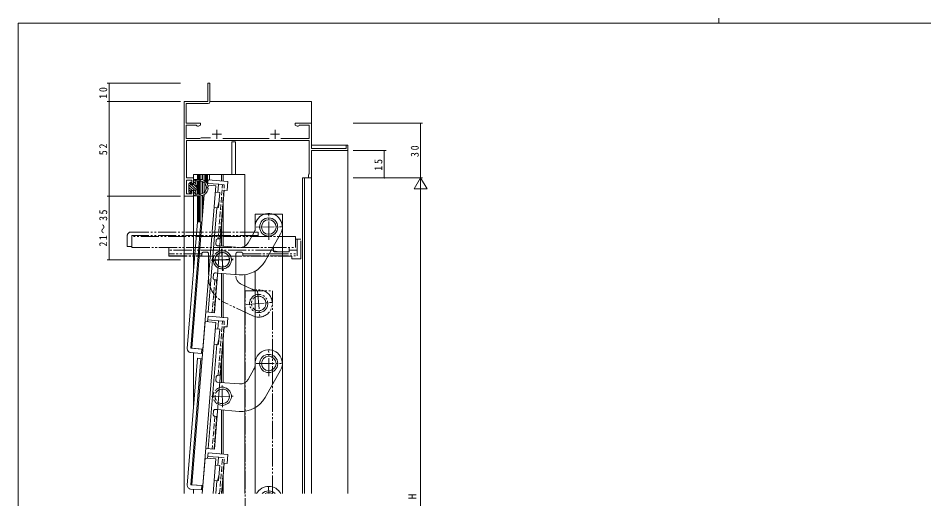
# Model space of a CAD drawing. Units: millimetres on the paper. Extents: x -397 to 397, y -282 to 282.
# Drawn here: x -393.9 to 103.8, y 17.9 to 282.1 of the extents above; entities that cross this region are included whole.
import ezdxf
from ezdxf.enums import TextEntityAlignment as Align

# ---------------------------------------------------------------- set-up
doc = ezdxf.new("R2010")
doc.units = ezdxf.units.MM
for name, pattern in [('USER2', [13, 10, -1, 1, -1]), ('USER3', [15, 10, -1, 1, -1, 1, -1]), ('USER4', [4, 3, -1])]:
    doc.linetypes.add(name, pattern=pattern)
for name, color, linetype, lineweight in [('0-1_YKK_ZWAK', 7, 'Continuous', 18), ('0-3_YKK_11', 7, 'Continuous', 18), ('0-4_YKK_12', 2, 'Continuous', 18), ('0-5_YKK_13', 4, 'Continuous', 18), ('0-6_YKK_D', 6, 'Continuous', 18)]:
    doc.layers.add(name, color=color, linetype=linetype, lineweight=lineweight)
doc.styles.add('ＭＳ ゴシック', font='')
doc.styles.get('ＭＳ ゴシック').set_extended_font_data('MS Gothic')

msp = doc.modelspace()

# ---------------------------------------------------------------- linework, layer by layer
at = {"layer": '0-1_YKK_ZWAK'}
for p, q in [((-393.908, -245.7), (-393.908, 279.3)), ((376.092, 279.3), (-393.908, 279.3)), ((-8.894, 282.1), (-8.894, 279.3))]:
    msp.add_line(p, q, dxfattribs=at)
at = {"layer": '0-3_YKK_11'}
for p, q in [((-289.708, 246.3), (-289.708, 236.3)), ((-288.508, 246.3), (-289.708, 246.3)), ((-288.508, 236.1), (-288.508, 246.3)), ((-302.708, 236.3), (-302.708, 184.3)), ((-289.708, 236.3), (-302.708, 236.3)), ((-301.508, 235.1), (-289.508, 235.1)), ((-301.508, 224.3), (-301.508, 235.1)), ((-293.708, 224.3), (-301.508, 224.3)), ((-293.708, 223.3), (-293.708, 224.3)), ((-241.708, 224.3), (-241.708, 223.3)), ((-232.708, 224.3), (-241.708, 224.3)), ((-232.708, 210.5), (-232.708, 224.3)), ((-301.508, 223.2), (-296.006, 223.2)), ((-301.508, 216), (-301.508, 223.2)), ((-296.006, 223.2), (-295.707, 222.925)), ((-295.707, 222.925), (-295.408, 222.65)), ((-295.408, 222.65), (-294.834, 222.65)), ((-294.834, 222.65), (-293.708, 223.3)), ((-284.708, 220.8), (-284.708, 215.8)), ((-252.708, 220.8), (-252.708, 215.8)), ((-241.708, 223.3), (-240.582, 222.65)), ((-240.582, 222.65), (-240.008, 222.65)), ((-240.008, 222.65), (-239.709, 222.925)), ((-239.709, 222.925), (-239.41, 223.2)), ((-239.41, 223.2), (-233.908, 223.2)), ((-233.908, 223.2), (-233.908, 216)), ((-293.974, 216), (-301.508, 216)), ((-301.308, 214.8), (-233.908, 214.8)), ((-301.308, 194.3), (-301.308, 214.8)), ((-293.691, 216.2), (-293.974, 216)), ((-293.408, 216.4), (-293.691, 216.2)), ((-288.133, 216.4), (-293.408, 216.4)), ((-287.208, 218.3), (-282.208, 218.3)), ((-255.941, 216), (-281.476, 216)), ((-255.208, 218.3), (-250.208, 218.3)), ((-233.908, 216), (-249.476, 216)), ((-233.908, 214.8), (-233.908, 196.592)), ((-213.708, 210.5), (-232.708, 210.5)), ((-232.708, 209.3), (-212.708, 209.3)), ((-232.708, 194.3), (-232.708, 209.3)), ((-213.708, 212.3), (-213.708, 210.5)), ((-212.708, 212.3), (-213.708, 212.3)), ((-212.708, 209.3), (-212.708, 212.3)), ((-297.508, 194.3), (-301.308, 194.3)), ((-297.508, 191.3), (-297.508, 194.3)), ((-234.158, 196.296), (-234.408, 196)), ((-234.408, 196), (-234.408, 194.3)), ((-234.408, 194.3), (-232.708, 194.3)), ((-233.908, 196.592), (-234.158, 196.296)), ((-301.408, 193.1), (-298.508, 193.1)), ((-301.408, 185.5), (-301.408, 193.1)), ((-298.508, 193.1), (-298.508, 191.3)), ((-298.508, 191.3), (-297.508, 191.3)), ((-302.708, 184.3), (-297.508, 184.3)), ((-298.508, 185.5), (-301.408, 185.5)), ((-298.508, 187.3), (-298.508, 185.5)), ((-297.508, 187.3), (-298.508, 187.3)), ((-297.508, 184.3), (-297.508, 187.3))]:
    msp.add_line(p, q, dxfattribs=at)
msp.add_arc((-289.508, 236.1), 1, 270.00001, 359.99913, dxfattribs=at)
at = {"layer": '0-4_YKK_12'}
for p, q in [((-302.708, 20.804), (-302.708, 236.3)), ((-290.008, 236.3), (-302.708, 236.3)), ((-232.708, 236.3), (-288.508, 236.3)), ((-232.708, 236.3), (-232.708, 212.3)), ((-274.508, 214.2), (-276.508, 214.2)), ((-276.508, 214.2), (-276.508, 196.2)), ((-274.508, 214.2), (-274.508, 196.2)), ((-212.708, 212.3), (-232.708, 212.3)), ((-212.708, 212.3), (-212.708, 20.799)), ((-232.708, 209.008), (-232.708, 20.8)), ((-297.508, 196.2), (-297.508, 190.847)), ((-269.308, 196.2), (-297.508, 196.2)), ((-295.408, 193.5), (-295.408, 196.2)), ((-295.108, 193.5), (-295.108, 196.2)), ((-294.708, 193.5), (-294.708, 196.2)), ((-294.308, 193.5), (-294.308, 196.2)), ((-293.908, 193.499), (-293.908, 196.2)), ((-292.763, 193.324), (-292.763, 196.2)), ((-292.423, 193.212), (-292.423, 196.2)), ((-291.278, 192.577), (-291.278, 196.2)), ((-290.878, 192.233), (-290.878, 196.2)), ((-290.478, 191.791), (-290.478, 196.2)), ((-290.078, 191.192), (-290.078, 196.2)), ((-289.778, 190.535), (-289.778, 196.2)), ((-288.808, 193.209), (-288.808, 196.2)), ((-282.167, 196.2), (-282.167, 192.576)), ((-281.25, 196.2), (-281.25, 192.502)), ((-269.308, 156.621), (-269.308, 196.2)), ((-237.708, 194.3), (-237.708, 20.8)), ((-237.708, 194.3), (-232.708, 194.3)), ((-236.508, 194.3), (-236.508, 20.8)), ((-295.408, 185.4), (-295.408, 192.6)), ((-295.108, 185.4), (-295.108, 192.6)), ((-294.708, 185.4), (-294.708, 192.6)), ((-294.308, 185.305), (-294.308, 192.695)), ((-293.908, 185.117), (-293.908, 192.883)), ((-292.763, 185.622), (-292.763, 192.378)), ((-292.425, 100.2), (-285.222, 189.912)), ((-292.423, 185.768), (-292.423, 192.232)), ((-291.14, 191.176), (-291.547, 186.112)), ((-291.278, 189.358), (-291.278, 191.783)), ((-290.671, 190.349), (-291.203, 190.392)), ((-290.878, 190.366), (-290.878, 190.778)), ((-285.222, 189.912), (-289.691, 190.271)), ((-291.621, 185.185), (-298.405, 100.681)), ((-297.508, 186.604), (-297.508, 142.965)), ((-295.408, 169.101), (-295.408, 184.5)), ((-295.108, 170.04), (-295.108, 184.5)), ((-294.708, 170.007), (-294.708, 184.5)), ((-294.308, 169.975), (-294.308, 184.5)), ((-293.908, 169.943), (-293.908, 184.501)), ((-292.763, 170.859), (-292.763, 184.676)), ((-292.423, 175.094), (-292.423, 184.788)), ((-281.25, 179.254), (-281.25, 156.687)), ((-263.688, 165.236), (-263.688, 174.31)), ((-248.688, 174.31), (-263.688, 174.31)), ((-248.688, 20.801), (-248.688, 174.31)), ((-282.167, 167.845), (-282.167, 156.76)), ((-282.167, 141.712), (-282.167, 117.575)), ((-281.25, 141.639), (-281.25, 117.502)), ((-269.308, 20.799), (-269.308, 141.008)), ((-263.688, 20.799), (-263.688, 143.025)), ((-291.204, 115.393), (-298.406, 25.681)), ((-292.425, 25.201), (-285.223, 114.912)), ((-285.223, 114.912), (-291.204, 115.393)), ((-298.405, 100.681), (-292.425, 100.2)), ((-281.25, 104.264), (-281.25, 81.788)), ((-297.508, 98.101), (-297.508, 68.072)), ((-282.167, 92.851), (-282.167, 81.861)), ((-282.167, 66.813), (-282.167, 42.677)), ((-281.25, 66.739), (-281.25, 42.603)), ((-291.204, 40.393), (-292.777, 20.803)), ((-285.223, 39.913), (-291.204, 40.393)), ((-286.758, 20.803), (-285.223, 39.913)), ((-298.406, 25.681), (-292.425, 25.201)), ((-281.25, 29.368), (-281.25, 20.803)), ((-297.508, 23.201), (-297.508, 20.804))]:
    msp.add_line(p, q, dxfattribs=at)
at = {"layer": '0-4_YKK_12', "linetype": 'USER3'}
for p, q in [((-241.508, 162.052), (-331.508, 162.049)), ((-331.508, 162.049), (-331.508, 156.049)), ((-241.508, 156.052), (-241.508, 162.052)), ((-331.508, 156.049), (-241.508, 156.052)), ((-269.208, 132.3), (-254.208, 132.3)), ((-269.208, -171.7), (-269.208, 132.3)), ((-254.208, 20.801), (-254.208, 132.3))]:
    msp.add_line(p, q, dxfattribs=at)
at = {"layer": '0-5_YKK_13'}
for p, q in [((-300.008, 186.4), (-300.008, 191.1)), ((-296.308, 186.818), (-300.008, 190.518)), ((-299.42, 191.812), (-299.92, 191.312)), ((-299.044, 190.969), (-299.654, 191.578)), ((-298.908, 191.22), (-298.908, 191.6)), ((-295.894, 187.819), (-298.64, 190.564)), ((-297.508, 190.7), (-298.389, 190.7)), ((-297.508, 193.2), (-297.508, 190.7)), ((-296.308, 191.061), (-297.508, 192.261)), ((-295.514, 188.852), (-297.508, 190.847)), ((-296.308, 192.475), (-297.314, 193.481)), ((-297.208, 193.5), (-294.008, 193.5)), ((-296.308, 193.5), (-296.308, 191.04)), ((-296.308, 192.6), (-294.528, 192.6)), ((-289.562, 193.27), (-289.781, 190.543)), ((-289.722, 191.276), (-283.742, 190.796)), ((-278.697, 192.397), (-289.562, 193.27)), ((-283.742, 190.796), (-284.102, 186.31)), ((-279.098, 187.413), (-278.697, 192.397)), ((-298.204, 187.3), (-300.008, 189.104)), ((-298.908, 186.59), (-300.008, 187.69)), ((-299.208, 186.1), (-299.708, 186.1)), ((-296.308, 185.404), (-297.508, 186.604)), ((-296.818, 184.5), (-297.508, 185.19)), ((-297.208, 184.5), (-294.008, 184.5)), ((-296.308, 184.5), (-296.308, 186.96)), ((-296.308, 185.4), (-294.528, 185.4)), ((-285.998, 120.25), (-280.593, 187.533)), ((-285.503, 186.423), (-283.105, 186.23)), ((-280.593, 187.533), (-279.098, 187.413)), ((-284.313, 177.8), (-283.546, 180.748)), ((-284.783, 177.837), (-289.387, 120.522)), ((-286.183, 177.95), (-284.085, 177.781)), ((-295.332, 170.158), (-300.929, 100.482)), ((-293.438, 170.005), (-299.004, 100.729)), ((-292.84, 169.957), (-295.332, 170.158)), ((-264.316, 164.132), (-267.471, 158.576)), ((-249.662, 163.609), (-258.2, 148.575)), ((-283.051, 156.932), (-272.219, 156.061)), ((-284.253, 141.98), (-272.445, 141.031)), ((-290.784, 120.634), (-285.998, 120.25)), ((-289.563, 118.27), (-289.803, 115.28)), ((-289.723, 116.277), (-283.742, 115.796)), ((-278.698, 117.398), (-289.563, 118.27)), ((-283.742, 115.796), (-284.102, 111.311)), ((-279.098, 112.414), (-278.698, 117.398)), ((-285.999, 45.25), (-280.593, 112.534)), ((-285.503, 111.423), (-283.106, 111.231)), ((-280.593, 112.534), (-279.098, 112.414)), ((-284.314, 102.8), (-283.546, 105.748)), ((-299.004, 100.729), (-293.023, 100.248)), ((-293.215, 97.856), (-293.023, 100.248)), ((-284.783, 102.838), (-289.388, 45.523)), ((-286.183, 102.951), (-284.085, 102.782)), ((-295.332, 95.158), (-300.93, 25.483)), ((-299.096, 98.328), (-293.215, 97.856)), ((-293.438, 95.006), (-299.004, 25.729)), ((-292.84, 94.958), (-295.332, 95.158)), ((-264.316, 89.133), (-267.471, 83.577)), ((-249.662, 88.61), (-258.201, 73.576)), ((-283.052, 81.932), (-272.219, 81.062)), ((-284.253, 66.98), (-272.445, 66.032)), ((-290.785, 45.635), (-285.999, 45.25)), ((-289.723, 41.278), (-283.743, 40.797)), ((-283.743, 40.797), (-284.103, 36.312)), ((-279.099, 37.414), (-278.698, 42.398)), ((-285.504, 36.424), (-283.106, 36.231)), ((-281.938, 20.803), (-280.594, 37.534)), ((-280.594, 37.534), (-279.099, 37.414)), ((-284.314, 27.801), (-283.547, 30.749)), ((-299.004, 25.729), (-293.023, 25.249)), ((-293.215, 22.856), (-293.023, 25.249)), ((-286.184, 27.951), (-284.086, 27.783)), ((-284.784, 27.839), (-285.349, 20.803)), ((-299.097, 23.329), (-293.215, 22.856))]:
    msp.add_line(p, q, dxfattribs=at)
at = {"layer": '0-5_YKK_13', "linetype": 'USER4'}
for p, q in [((-283.993, 160.819), (-281.598, 190.623)), ((-280.602, 190.543), (-283.742, 190.796)), ((-282.996, 160.739), (-280.602, 190.543)), ((-285.214, 158.109), (-285.07, 159.903)), ((-283.993, 160.819), (-282.996, 160.739)), ((-284.297, 157.032), (-283.051, 156.932)), ((-286.72, 139.369), (-286.575, 141.163)), ((-285.499, 142.08), (-284.253, 141.98)), ((-285.803, 138.292), (-287.244, 120.35)), ((-286.248, 120.27), (-284.806, 138.212)), ((-285.803, 138.292), (-284.806, 138.212)), ((-283.993, 85.82), (-281.599, 115.624)), ((-280.602, 115.544), (-283.742, 115.796)), ((-282.997, 85.74), (-280.602, 115.544)), ((-285.215, 83.109), (-285.07, 84.903)), ((-283.993, 85.82), (-282.997, 85.74)), ((-284.298, 82.032), (-283.052, 81.932)), ((-286.72, 64.37), (-286.576, 66.164)), ((-285.499, 67.081), (-284.253, 66.98)), ((-285.803, 63.293), (-287.245, 45.351)), ((-286.248, 45.271), (-284.807, 63.213)), ((-285.803, 63.293), (-284.807, 63.213)), ((-280.603, 40.545), (-283.743, 40.797)), ((-283.192, 20.803), (-281.599, 40.625)), ((-282.189, 20.803), (-280.603, 40.545)), ((-283.993, 20.82), (-282.997, 20.74))]:
    msp.add_line(p, q, dxfattribs=at)
at = {"layer": '0-5_YKK_13', "linetype": 'USER2'}
for p, q in [((-256.134, 160.313), (-256.233, 174.313)), ((-263.183, 167.264), (-249.184, 167.363)), ((-281.666, 143.3), (-281.751, 155.299)), ((-287.708, 149.257), (-275.708, 149.342)), ((-256.134, 85.314), (-256.234, 99.314)), ((-263.184, 92.264), (-249.184, 92.364)), ((-281.666, 68.3), (-281.751, 80.3)), ((-287.709, 74.258), (-275.709, 74.343)), ((-256.209, 20.801), (-256.234, 24.314))]:
    msp.add_line(p, q, dxfattribs=at)
at = {"layer": '0-5_YKK_13', "linetype": 'USER3'}
for p, q in [((-262.008, 164.55), (-331.908, 164.55)), ((-262.008, 162.05), (-262.008, 164.55)), ((-333.908, 162.55), (-333.908, 156.65)), ((-331.508, 162.65), (-331.508, 156.65)), ((-262.008, 162.65), (-331.508, 162.65)), ((-238.508, 160.65), (-241.508, 160.65)), ((-240.508, 160.65), (-240.508, 154.65)), ((-238.508, 149.75), (-238.508, 160.65)), ((-333.908, 156.65), (-331.508, 156.65)), ((-311.008, 156.05), (-311.008, 151.25)), ((-253.508, 154.65), (-311.008, 154.65)), ((-282.231, 155.277), (-281.185, 143.322)), ((-253.508, 156.052), (-253.508, 153.95)), ((-245.008, 156.052), (-245.008, 153.65)), ((-240.508, 154.65), (-245.008, 154.65)), ((-240.508, 151.5), (-240.508, 154.65)), ((-293.008, 152.5), (-311.008, 152.5)), ((-311.008, 151.5), (-293.008, 151.5)), ((-311.008, 151.25), (-243.508, 151.25)), ((-293.008, 152.5), (-293.008, 151.5)), ((-292.008, 153.5), (-290.208, 153.5)), ((-289.208, 152.5), (-289.208, 151.25)), ((-289.208, 151.25), (-289.208, 139.404)), ((-287.685, 148.777), (-275.731, 149.822)), ((-274.208, 152.5), (-274.208, 151.25)), ((-274.208, 151.25), (-274.208, 140.382)), ((-273.208, 153.5), (-271.408, 153.5)), ((-270.408, 152.5), (-240.508, 152.5)), ((-270.408, 152.5), (-270.408, 151.5)), ((-270.408, 151.5), (-240.508, 151.5)), ((-253.508, 154.178), (-250.508, 153.65)), ((-243.508, 151.25), (-243.508, 149.75)), ((-243.508, 149.75), (-238.508, 149.75)), ((-265.531, 133.151), (-271.321, 135.851)), ((-262.318, 132.273), (-261.098, 118.326)), ((-264.878, 118.502), (-280.547, 125.809)), ((-268.682, 124.689), (-254.735, 125.91))]:
    msp.add_line(p, q, dxfattribs=at)
at = {"layer": '0-5_YKK_13'}
for points in [[(-297.508, 184.8), (-297.508, 187.3), (-298.908, 187.3), (-298.908, 186.4)], [(-284.085, 177.781), (-283.762, 178.056), (-283.105, 186.23)], [(-284.085, 102.782), (-283.762, 103.057), (-283.106, 111.231)], [(-278.698, 42.398), (-289.563, 43.271), (-289.803, 40.281)], [(-284.086, 27.783), (-283.763, 28.058), (-283.106, 36.231)]]:
    msp.add_lwpolyline(points, dxfattribs=at)
at = {"layer": '0-5_YKK_13', "linetype": 'USER3'}
msp.add_lwpolyline([(-253.508, 153.95), (-253.208, 153.65), (-245.008, 153.65)], dxfattribs=at)
at = {"layer": '0-5_YKK_13'}
for centre, radius in [((-256.184, 167.313), 5), ((-256.184, 167.313), 4), ((-256.184, 92.314), 5), ((-256.184, 92.314), 4)]:
    msp.add_circle(centre, radius, dxfattribs=at)
at = {"layer": '0-5_YKK_13', "linetype": 'USER3'}
for radius in [5, 4]:
    msp.add_circle((-261.708, 125.3), radius, dxfattribs=at)
at = {"layer": '0-5_YKK_13'}
for centre, radius, start, end in [((-299.708, 191.1), 0.3, 135, 180), ((-299.208, 191.6), 0.3, 0, 135), ((-298.908, 190.7), 0.3, 120, 330), ((-299.208, 191.22), 0.3, 300, 0), ((-298.389, 190.4), 0.3, 90, 150), ((-297.208, 193.2), 0.3, 90, 180), ((-295.308, 191.04), 1, 180, 222.83343), ((-297.508, 189), 2, 317.16657, 42.83343), ((-294.528, 192.9), 0.3, 270, 330), ((-294.008, 192.6), 0.3, 25.94448, 150), ((-294.008, 189), 4.5, 6.85224, 90), ((-293.469, 192.863), 0.3, 205.94448, 262.04812), ((-294.008, 189), 3.6, 53.96891, 82.04812), ((-291.714, 192.154), 0.3, 233.96891, 290.07256), ((-291.508, 191.59), 0.3, 341.96152, 110.07256), ((-290.938, 191.405), 0.3, 161.96152, 218.06516), ((-294.008, 189), 3.6, 321.93484, 38.06516), ((-289.508, 189), 0.3, 123.36701, 236.63299), ((-289.838, 189.501), 0.3, 303.36701, 6.85224), ((-299.708, 186.4), 0.3, 180, 270), ((-299.208, 186.4), 0.3, 270, 0), ((-297.208, 184.8), 0.3, 180, 270), ((-295.308, 186.96), 1, 137.16657, 180), ((-294.528, 185.1), 0.3, 30, 90), ((-294.008, 185.4), 0.3, 210, 334.05552), ((-294.008, 189), 4.5, 270, 353.14776), ((-293.469, 185.138), 0.3, 97.95188, 154.05552), ((-294.008, 189), 3.6, 277.95188, 306.03109), ((-291.714, 185.846), 0.3, 69.92744, 126.03109), ((-291.508, 186.41), 0.3, 249.92744, 18.03848), ((-290.938, 186.595), 0.3, 141.93484, 198.03848), ((-289.838, 188.499), 0.3, 353.14776, 56.63299), ((-256.184, 167.313), 7.5, 330.4066, 183.26648), ((-268.663, 166.601), 5, 330.4066, 3.26648), ((-281.708, 149.3), 5, 242.4521, 108.3611), ((-271.819, 161.045), 5, 265.4066, 330.4066), ((-281.708, 149.3), 4, 236.2302, 114.583), ((-271.244, 155.983), 15, 265.4066, 330.4066), ((-298.936, 100.322), 2, 175.4066, 265.4066), ((-256.184, 92.314), 7.5, 330.4066, 183.26648), ((-268.664, 91.602), 5, 330.4066, 3.26648), ((-271.819, 86.046), 5, 265.4066, 330.4066), ((-281.709, 74.3), 5, 242.4521, 108.3611), ((-281.709, 74.3), 4, 236.2302, 114.583), ((-271.244, 80.984), 15, 265.4066, 330.4066), ((-298.936, 25.323), 2, 175.4066, 265.4066), ((-256.185, 17.315), 7.5, 27.70077, 152.29319), ((-256.185, 17.315), 5, 44.21183, 135.78213), ((-256.185, 17.315), 4, 60.65244, 119.34152)]:
    msp.add_arc(centre, radius, start, end, dxfattribs=at)
at = {"layer": '0-5_YKK_13', "linetype": 'USER3'}
for centre, radius, start, end in [((-331.908, 162.55), 2, 90, 180), ((-281.708, 149.3), 5, 22.9545, 157.0455), ((-292.008, 152.5), 1, 90, 180), ((-290.208, 152.5), 1, 0, 90), ((-281.708, 149.3), 5, 157.0455, 22.9545), ((-281.708, 149.3), 4, 150.8236, 29.1764), ((-281.708, 149.3), 4, 29.1764, 150.8236), ((-273.208, 152.5), 1, 90, 180), ((-271.408, 152.5), 1, 0, 90), ((-274.208, 139.404), 15, 180, 245), ((-269.208, 140.382), 5, 180, 245), ((-263.418, 137.682), 5, 245, 277.85988), ((-261.708, 125.3), 7.5, 245, 97.85988)]:
    msp.add_arc(centre, radius, start, end, dxfattribs=at)
at = {"layer": '0-5_YKK_13', "linetype": 'USER4'}
for centre, radius, start, end in [((-284.073, 159.823), 1, 85.4066, 175.4066), ((-284.217, 158.028), 1, 175.4066, 265.4066), ((-281.708, 149.3), 5, 108.3611, 242.4521), ((-281.708, 149.3), 4, 114.583, 236.2302), ((-285.723, 139.289), 1, 175.4066, 265.4066), ((-285.579, 141.083), 1, 85.4066, 175.4066), ((-284.074, 84.823), 1, 85.4066, 175.4066), ((-284.218, 83.029), 1, 175.4066, 265.4066), ((-281.709, 74.3), 5, 108.3611, 242.4521), ((-281.709, 74.3), 4, 114.583, 236.2302), ((-285.579, 66.084), 1, 85.4066, 175.4066), ((-285.723, 64.29), 1, 175.4066, 265.4066)]:
    msp.add_arc(centre, radius, start, end, dxfattribs=at)
at = {"layer": '0-6_YKK_D'}
for p, q in [((-304.708, 246.3), (-344.908, 246.3)), ((-343.908, 246.3), (-343.908, 236.3)), ((-304.708, 236.3), (-344.908, 236.3)), ((-304.708, 236.3), (-344.908, 236.3)), ((-343.908, 236.3), (-343.908, 184.3)), ((-209.708, 224.3), (-171.708, 224.3)), ((-172.708, 224.3), (-172.708, 194.3)), ((-209.708, 209.3), (-191.708, 209.3)), ((-192.708, 209.3), (-192.708, 194.3)), ((-209.708, 194.3), (-171.708, 194.3)), ((-209.708, 194.3), (-171.708, 194.3)), ((-209.708, 194.3), (-191.708, 194.3)), ((-172.708, 194.3), (-176.208, 188.238)), ((-172.708, 194.3), (-172.708, 182.176)), ((-172.708, 194.3), (-169.208, 188.238)), ((-304.708, 184.3), (-344.908, 184.3)), ((-304.708, 184.3), (-344.908, 184.3)), ((-343.908, 184.3), (-343.908, 149.3)), ((-176.208, 188.238), (-169.208, 188.238)), ((-172.708, -148.7), (-172.708, 187.3)), ((-304.708, 149.3), (-344.908, 149.3))]:
    msp.add_line(p, q, dxfattribs=at)
for centre, start, end in [((-343.908, 246.3), 90, 270), ((-343.908, 246.3), 270, 90), ((-343.908, 236.3), 90, 270), ((-343.908, 236.3), 90, 270), ((-343.908, 236.3), 270, 90), ((-343.908, 236.3), 270, 90), ((-172.708, 224.3), 90, 270), ((-172.708, 224.3), 270, 90), ((-192.708, 209.3), 90, 270), ((-192.708, 209.3), 270, 90), ((-192.708, 194.3), 90, 270), ((-192.708, 194.3), 270, 90), ((-343.908, 184.3), 90, 270), ((-343.908, 184.3), 90, 270), ((-343.908, 184.3), 270, 90), ((-343.908, 184.3), 270, 90), ((-343.908, 149.3), 90, 270), ((-343.908, 149.3), 270, 90)]:
    msp.add_arc(centre, 0.106, start, end, dxfattribs=at)

# ---------------------------------------------------------------- texts
at = {"layer": '0-6_YKK_D', "color": 7, "style": 'ＭＳ ゴシック'}
msp.add_text('H', height=4.399, rotation=90, dxfattribs=at).set_placement((-173.708, 17.7), align=Align.BOTTOM_LEFT)
at = {"layer": '0-6_YKK_D', "color": 7, "char_height": 4.399, "attachment_point": 7, "rotation": 90, "style": 'ＭＳ ゴシック'}
for s, insert in [('\\T1.37;\\W0.9;10', (-344.908, 237.78)), ('\\T1.37;\\W0.9;52', (-344.908, 206.78)), ('\\T1.37;\\W0.9;30', (-173.708, 205.78)), ('\\T1.37;\\W0.9;15', (-193.708, 198.28)), ('\\T1.31;\\W0.9;21～35', (-344.908, 156.56))]:
    msp.add_mtext(s, dxfattribs=dict(at, insert=insert))

doc.saveas('drawing.dxf')
